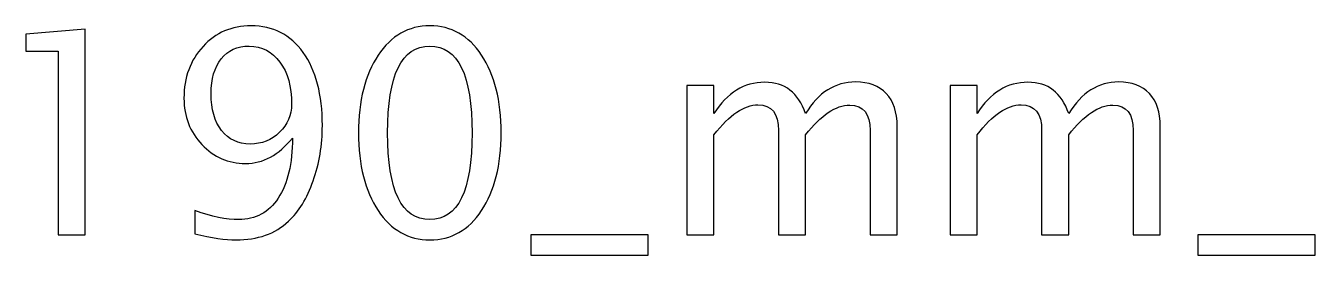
# Model space of a CAD drawing. Header units: centimetres. Extents: x -70 to 51, y -60 to 73.
# Drawn here: x -69.91 to -58.28, y 18.68 to 20.75 of the extents above; entities that cross this region are included whole.
import ezdxf

# ---------------------------------------------------------------- set-up
doc = ezdxf.new("R2010")
doc.units = ezdxf.units.CM
doc.header["$MEASUREMENT"] = 0
doc.layers.add('Layer 1', color=7, linetype='Continuous')

msp = doc.modelspace()

# ---------------------------------------------------------------- linework, layer by layer
at = {"layer": 'Layer 1'}
for points, knots in [([(-69.61306, 18.86418), (-69.61306, 18.86418), (-69.61306, 20.51772), (-69.61306, 20.51772), (-69.61306, 20.51772), (-69.61306, 20.51772), (-69.90516, 20.51772), (-69.90516, 20.51772), (-69.90516, 20.51772), (-69.90516, 20.51772), (-69.90516, 20.67012), (-69.90516, 20.67012), (-69.90516, 20.67012), (-69.90516, 20.67012), (-69.36922, 20.71584), (-69.36922, 20.71584), (-69.36922, 20.71584), (-69.36922, 20.71584), (-69.36922, 18.86418), (-69.36922, 18.86418), (-69.36922, 18.86418), (-69.36922, 18.86418), (-69.61306, 18.86418), (-69.61306, 18.86418)], [0, 0, 0, 0, 0.14285714, 0.14285714, 0.14285714, 0.14285714, 0.28571429, 0.28571429, 0.28571429, 0.28571429, 0.42857143, 0.42857143, 0.42857143, 0.42857143, 0.57142857, 0.57142857, 0.57142857, 0.57142857, 0.71428571, 0.71428571, 0.71428571, 0.71428571, 1, 1, 1, 1]), ([(-68.38285, 18.87434), (-68.38285, 18.87434), (-68.38285, 19.08262), (-68.38285, 19.08262), (-68.38285, 19.08262), (-68.22749, 19.02843), (-68.09541, 19.00134), (-67.98619, 19.00134), (-67.98619, 19.00134), (-67.83421, 19.00134), (-67.71525, 19.06611), (-67.62974, 19.19565), (-67.62974, 19.19565), (-67.54423, 19.32519), (-67.50147, 19.50553), (-67.50147, 19.73625), (-67.50147, 19.73625), (-67.62551, 19.58342), (-67.76648, 19.5068), (-67.9248, 19.5068), (-67.9248, 19.5068), (-68.07932, 19.5068), (-68.21055, 19.56353), (-68.31808, 19.6774), (-68.31808, 19.6774), (-68.42561, 19.79128), (-68.47937, 19.92971), (-68.47937, 20.09354), (-68.47937, 20.09354), (-68.47937, 20.2815), (-68.42222, 20.43729), (-68.3075, 20.5609), (-68.3075, 20.5609), (-68.1932, 20.68451), (-68.04926, 20.74632), (-67.8757, 20.74632), (-67.8757, 20.74632), (-67.67631, 20.74632), (-67.51925, 20.66631), (-67.40453, 20.50629), (-67.40453, 20.50629), (-67.2898, 20.34627), (-67.23223, 20.12741), (-67.23223, 19.84928), (-67.23223, 19.84928), (-67.23223, 19.67232), (-67.25975, 19.50595), (-67.3152, 19.35017), (-67.3152, 19.35017), (-67.37066, 19.19396), (-67.44474, 19.07288), (-67.5383, 18.9861), (-67.5383, 18.9861), (-67.65768, 18.87434), (-67.81516, 18.81846), (-68.00989, 18.81846), (-68.00989, 18.81846), (-68.10599, 18.81846), (-68.23003, 18.83709), (-68.38285, 18.87434)], [0, 0, 0, 0, 0.0625, 0.0625, 0.0625, 0.0625, 0.125, 0.125, 0.125, 0.125, 0.1875, 0.1875, 0.1875, 0.1875, 0.25, 0.25, 0.25, 0.25, 0.3125, 0.3125, 0.3125, 0.3125, 0.375, 0.375, 0.375, 0.375, 0.4375, 0.4375, 0.4375, 0.4375, 0.5, 0.5, 0.5, 0.5, 0.5625, 0.5625, 0.5625, 0.5625, 0.625, 0.625, 0.625, 0.625, 0.6875, 0.6875, 0.6875, 0.6875, 0.75, 0.75, 0.75, 0.75, 0.8125, 0.8125, 0.8125, 0.8125, 0.875, 0.875, 0.875, 0.875, 1, 1, 1, 1]), ([(-66.26364, 18.81846), (-66.45626, 18.81846), (-66.61162, 18.90694), (-66.72931, 19.08347), (-66.72931, 19.08347), (-66.84742, 19.26), (-66.90626, 19.49283), (-66.90626, 19.78239), (-66.90626, 19.78239), (-66.90626, 20.07195), (-66.84742, 20.30478), (-66.72931, 20.48131), (-66.72931, 20.48131), (-66.61162, 20.65784), (-66.45626, 20.74632), (-66.26364, 20.74632), (-66.26364, 20.74632), (-66.07018, 20.74632), (-65.91481, 20.65827), (-65.79713, 20.48216), (-65.79713, 20.48216), (-65.67986, 20.30605), (-65.62102, 20.0728), (-65.62102, 19.78239), (-65.62102, 19.78239), (-65.62102, 19.49283), (-65.67986, 19.26), (-65.79713, 19.08347), (-65.79713, 19.08347), (-65.91481, 18.90694), (-66.07018, 18.81846), (-66.26364, 18.81846)], [0, 0, 0, 0, 0.11111111, 0.11111111, 0.11111111, 0.11111111, 0.22222222, 0.22222222, 0.22222222, 0.22222222, 0.33333333, 0.33333333, 0.33333333, 0.33333333, 0.44444444, 0.44444444, 0.44444444, 0.44444444, 0.55555556, 0.55555556, 0.55555556, 0.55555556, 0.66666667, 0.66666667, 0.66666667, 0.66666667, 0.77777778, 0.77777778, 0.77777778, 0.77777778, 1, 1, 1, 1]), ([(-68.23553, 20.13503), (-68.23553, 19.99533), (-68.20378, 19.88484), (-68.14028, 19.80356), (-68.14028, 19.80356), (-68.07678, 19.7227), (-67.99127, 19.68206), (-67.88332, 19.68206), (-67.88332, 19.68206), (-67.7796, 19.68206), (-67.69112, 19.7172), (-67.61831, 19.78747), (-67.61831, 19.78747), (-67.5455, 19.85774), (-67.50909, 19.94283), (-67.50909, 20.04189), (-67.50909, 20.04189), (-67.50909, 20.19853), (-67.54423, 20.32468), (-67.61492, 20.41993), (-67.61492, 20.41993), (-67.6852, 20.5156), (-67.77748, 20.56344), (-67.89221, 20.56344), (-67.89221, 20.56344), (-67.99931, 20.56344), (-68.08313, 20.52534), (-68.14409, 20.44914), (-68.14409, 20.44914), (-68.20505, 20.37294), (-68.23553, 20.26838), (-68.23553, 20.13503)], [0, 0, 0, 0, 0.11111111, 0.11111111, 0.11111111, 0.11111111, 0.22222222, 0.22222222, 0.22222222, 0.22222222, 0.33333333, 0.33333333, 0.33333333, 0.33333333, 0.44444444, 0.44444444, 0.44444444, 0.44444444, 0.55555556, 0.55555556, 0.55555556, 0.55555556, 0.66666667, 0.66666667, 0.66666667, 0.66666667, 0.77777778, 0.77777778, 0.77777778, 0.77777778, 1, 1, 1, 1]), ([(-66.26406, 19.00134), (-66.00964, 19.00134), (-65.88264, 19.26169), (-65.88264, 19.78239), (-65.88264, 19.78239), (-65.88264, 20.30309), (-66.00964, 20.56344), (-66.26406, 20.56344), (-66.26406, 20.56344), (-66.51764, 20.56344), (-66.64464, 20.30309), (-66.64464, 19.78239), (-66.64464, 19.78239), (-66.64464, 19.26169), (-66.51764, 19.00134), (-66.26406, 19.00134)], [0, 0, 0, 0, 0.2, 0.2, 0.2, 0.2, 0.4, 0.4, 0.4, 0.4, 0.6, 0.6, 0.6, 0.6, 1, 1, 1, 1]), ([(-63.94631, 18.86418), (-63.94631, 18.86418), (-63.94631, 20.21038), (-63.94631, 20.21038), (-63.94631, 20.21038), (-63.94631, 20.21038), (-63.70247, 20.21038), (-63.70247, 20.21038), (-63.70247, 20.21038), (-63.70247, 20.21038), (-63.70247, 19.95596), (-63.70247, 19.95596), (-63.70247, 19.95596), (-63.58351, 20.14434), (-63.43111, 20.23832), (-63.24442, 20.23832), (-63.24442, 20.23832), (-63.06451, 20.23832), (-62.94216, 20.14434), (-62.87697, 19.95596), (-62.87697, 19.95596), (-62.7614, 20.14603), (-62.61069, 20.24086), (-62.4257, 20.24086), (-62.4257, 20.24086), (-62.30759, 20.24086), (-62.21572, 20.20615), (-62.15011, 20.1363), (-62.15011, 20.1363), (-62.08449, 20.06645), (-62.05147, 19.96866), (-62.05147, 19.84293), (-62.05147, 19.84293), (-62.05147, 19.84293), (-62.05147, 18.86418), (-62.05147, 18.86418), (-62.05147, 18.86418), (-62.05147, 18.86418), (-62.29531, 18.86418), (-62.29531, 18.86418), (-62.29531, 18.86418), (-62.29531, 18.86418), (-62.29531, 19.80271), (-62.29531, 19.80271), (-62.29531, 19.80271), (-62.29531, 19.95596), (-62.35627, 20.03258), (-62.47819, 20.03258), (-62.47819, 20.03258), (-62.60477, 20.03258), (-62.73769, 19.94326), (-62.87697, 19.76419), (-62.87697, 19.76419), (-62.87697, 19.76419), (-62.87697, 18.86418), (-62.87697, 18.86418), (-62.87697, 18.86418), (-62.87697, 18.86418), (-63.12081, 18.86418), (-63.12081, 18.86418), (-63.12081, 18.86418), (-63.12081, 18.86418), (-63.12081, 19.80356), (-63.12081, 19.80356), (-63.12081, 19.80356), (-63.12081, 19.95807), (-63.18262, 20.03512), (-63.30665, 20.03512), (-63.30665, 20.03512), (-63.42984, 20.03512), (-63.56192, 19.94537), (-63.70247, 19.76546), (-63.70247, 19.76546), (-63.70247, 19.76546), (-63.70247, 18.86418), (-63.70247, 18.86418), (-63.70247, 18.86418), (-63.70247, 18.86418), (-63.94631, 18.86418), (-63.94631, 18.86418)], [0, 0, 0, 0, 0.04761905, 0.04761905, 0.04761905, 0.04761905, 0.0952381, 0.0952381, 0.0952381, 0.0952381, 0.14285714, 0.14285714, 0.14285714, 0.14285714, 0.19047619, 0.19047619, 0.19047619, 0.19047619, 0.23809524, 0.23809524, 0.23809524, 0.23809524, 0.28571429, 0.28571429, 0.28571429, 0.28571429, 0.33333333, 0.33333333, 0.33333333, 0.33333333, 0.38095238, 0.38095238, 0.38095238, 0.38095238, 0.42857143, 0.42857143, 0.42857143, 0.42857143, 0.47619048, 0.47619048, 0.47619048, 0.47619048, 0.52380952, 0.52380952, 0.52380952, 0.52380952, 0.57142857, 0.57142857, 0.57142857, 0.57142857, 0.61904762, 0.61904762, 0.61904762, 0.61904762, 0.66666667, 0.66666667, 0.66666667, 0.66666667, 0.71428571, 0.71428571, 0.71428571, 0.71428571, 0.76190476, 0.76190476, 0.76190476, 0.76190476, 0.80952381, 0.80952381, 0.80952381, 0.80952381, 0.85714286, 0.85714286, 0.85714286, 0.85714286, 0.9047619, 0.9047619, 0.9047619, 0.9047619, 1, 1, 1, 1]), ([(-61.5748, 18.86418), (-61.5748, 18.86418), (-61.5748, 20.21038), (-61.5748, 20.21038), (-61.5748, 20.21038), (-61.5748, 20.21038), (-61.33096, 20.21038), (-61.33096, 20.21038), (-61.33096, 20.21038), (-61.33096, 20.21038), (-61.33096, 19.95596), (-61.33096, 19.95596), (-61.33096, 19.95596), (-61.212, 20.14434), (-61.0596, 20.23832), (-60.87291, 20.23832), (-60.87291, 20.23832), (-60.693, 20.23832), (-60.57065, 20.14434), (-60.50546, 19.95596), (-60.50546, 19.95596), (-60.38989, 20.14603), (-60.23918, 20.24086), (-60.05419, 20.24086), (-60.05419, 20.24086), (-59.93608, 20.24086), (-59.84421, 20.20615), (-59.7786, 20.1363), (-59.7786, 20.1363), (-59.71298, 20.06645), (-59.67996, 19.96866), (-59.67996, 19.84293), (-59.67996, 19.84293), (-59.67996, 19.84293), (-59.67996, 18.86418), (-59.67996, 18.86418), (-59.67996, 18.86418), (-59.67996, 18.86418), (-59.9238, 18.86418), (-59.9238, 18.86418), (-59.9238, 18.86418), (-59.9238, 18.86418), (-59.9238, 19.80271), (-59.9238, 19.80271), (-59.9238, 19.80271), (-59.9238, 19.95596), (-59.98476, 20.03258), (-60.10668, 20.03258), (-60.10668, 20.03258), (-60.23326, 20.03258), (-60.36618, 19.94326), (-60.50546, 19.76419), (-60.50546, 19.76419), (-60.50546, 19.76419), (-60.50546, 18.86418), (-60.50546, 18.86418), (-60.50546, 18.86418), (-60.50546, 18.86418), (-60.7493, 18.86418), (-60.7493, 18.86418), (-60.7493, 18.86418), (-60.7493, 18.86418), (-60.7493, 19.80356), (-60.7493, 19.80356), (-60.7493, 19.80356), (-60.7493, 19.95807), (-60.81111, 20.03512), (-60.93514, 20.03512), (-60.93514, 20.03512), (-61.05833, 20.03512), (-61.19041, 19.94537), (-61.33096, 19.76546), (-61.33096, 19.76546), (-61.33096, 19.76546), (-61.33096, 18.86418), (-61.33096, 18.86418), (-61.33096, 18.86418), (-61.33096, 18.86418), (-61.5748, 18.86418), (-61.5748, 18.86418)], [0, 0, 0, 0, 0.04761905, 0.04761905, 0.04761905, 0.04761905, 0.0952381, 0.0952381, 0.0952381, 0.0952381, 0.14285714, 0.14285714, 0.14285714, 0.14285714, 0.19047619, 0.19047619, 0.19047619, 0.19047619, 0.23809524, 0.23809524, 0.23809524, 0.23809524, 0.28571429, 0.28571429, 0.28571429, 0.28571429, 0.33333333, 0.33333333, 0.33333333, 0.33333333, 0.38095238, 0.38095238, 0.38095238, 0.38095238, 0.42857143, 0.42857143, 0.42857143, 0.42857143, 0.47619048, 0.47619048, 0.47619048, 0.47619048, 0.52380952, 0.52380952, 0.52380952, 0.52380952, 0.57142857, 0.57142857, 0.57142857, 0.57142857, 0.61904762, 0.61904762, 0.61904762, 0.61904762, 0.66666667, 0.66666667, 0.66666667, 0.66666667, 0.71428571, 0.71428571, 0.71428571, 0.71428571, 0.76190476, 0.76190476, 0.76190476, 0.76190476, 0.80952381, 0.80952381, 0.80952381, 0.80952381, 0.85714286, 0.85714286, 0.85714286, 0.85714286, 0.9047619, 0.9047619, 0.9047619, 0.9047619, 1, 1, 1, 1]), ([(-65.35347, 18.6813), (-65.35347, 18.6813), (-65.35347, 18.86418), (-65.35347, 18.86418), (-65.35347, 18.86418), (-65.35347, 18.86418), (-64.29683, 18.86418), (-64.29683, 18.86418), (-64.29683, 18.86418), (-64.29683, 18.86418), (-64.29683, 18.6813), (-64.29683, 18.6813), (-64.29683, 18.6813), (-64.29683, 18.6813), (-65.35347, 18.6813), (-65.35347, 18.6813)], [0, 0, 0, 0, 0.2, 0.2, 0.2, 0.2, 0.4, 0.4, 0.4, 0.4, 0.6, 0.6, 0.6, 0.6, 1, 1, 1, 1]), ([(-59.34045, 18.6813), (-59.34045, 18.6813), (-59.34045, 18.86418), (-59.34045, 18.86418), (-59.34045, 18.86418), (-59.34045, 18.86418), (-58.28381, 18.86418), (-58.28381, 18.86418), (-58.28381, 18.86418), (-58.28381, 18.86418), (-58.28381, 18.6813), (-58.28381, 18.6813), (-58.28381, 18.6813), (-58.28381, 18.6813), (-59.34045, 18.6813), (-59.34045, 18.6813)], [0, 0, 0, 0, 0.2, 0.2, 0.2, 0.2, 0.4, 0.4, 0.4, 0.4, 0.6, 0.6, 0.6, 0.6, 1, 1, 1, 1])]:
    msp.add_open_spline(points, degree=3, knots=knots, dxfattribs=at)

doc.saveas('drawing.dxf')
